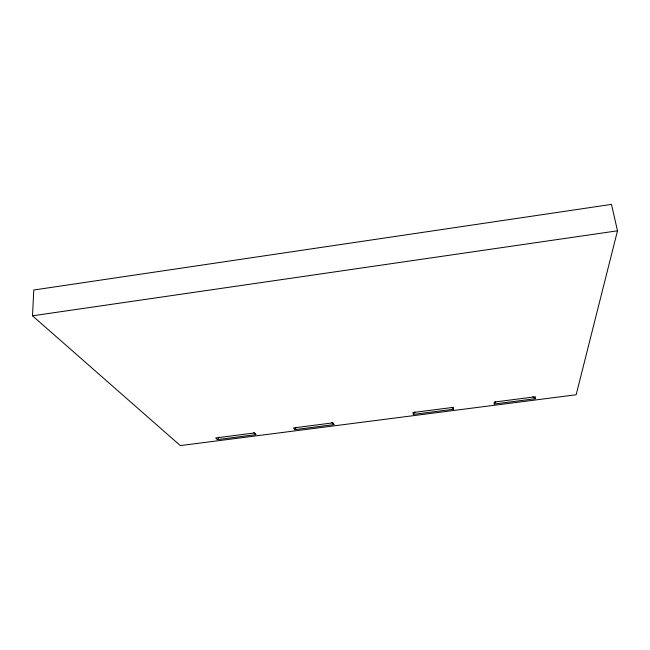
<?xml version="1.0" encoding="UTF-8"?>
<svg xmlns="http://www.w3.org/2000/svg" width="650" height="650" viewBox="0 0 650 650"><rect width="100%" height="100%" fill="white"/><g stroke="black" fill="none" stroke-linecap="round" stroke-linejoin="round"><path stroke-width="0.97" d="M494.219 404.007L494.219 402.074L535.421 396.768L535.169 398.743L494.219 404.007L495.747 401.546M32.5 315.811L33.784 290.006L611.471 204.401L617.5 230.807L576.152 394.753L180.318 445.599L32.5 315.811L617.5 230.807M413.384 414.399L412.904 412.547L453.383 407.339L453.627 409.224L413.384 414.399L414.968 411.954M294.734 429.658L333.946 424.621L332.987 422.841L293.548 427.927L294.734 429.658L296.384 427.229M217.319 439.611L255.864 434.655L254.451 432.957L215.686 437.954L217.319 439.611L219.009 437.198M532.894 396.76L535.169 398.743M451.466 407.257L453.627 409.224M331.784 422.492L333.946 424.621M253.817 432.534L255.864 434.655"/></g></svg>
